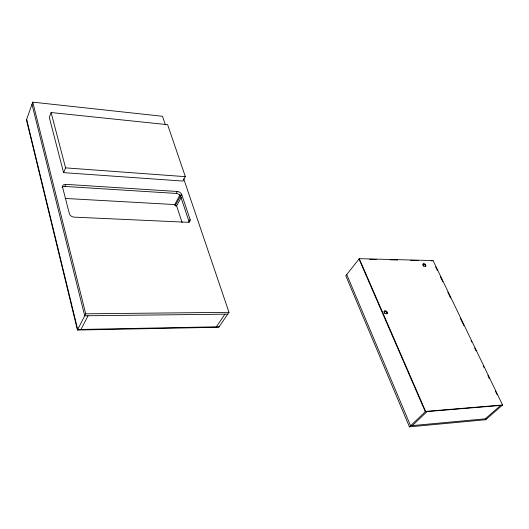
<?xml version="1.0" encoding="UTF-8"?>
<svg xmlns="http://www.w3.org/2000/svg" width="529" height="529" viewBox="0 0 529 529"><rect width="100%" height="100%" fill="white"/><g stroke="black" fill="none" stroke-linecap="round" stroke-linejoin="round"><path stroke-width="0.79" d="M165.412 124.877L162.496 116.287L32.758 102.143L26.45 119.918L77.426 330.043L218.788 327.259L228.997 312.328L183.695 178.769M51.108 112.532L49.283 117.392L63.599 172.646L182.955 181.07L185.348 176.66L167.627 124.679L51.108 112.532L65.57 167.872L63.599 172.646M62.045 187.451A4.206 2.857 22.8 0 1 64.875 186.446L65.755 184.35L177.334 191.485A3.862 2.552 28.9 0 1 181.751 194.593L190.056 219.436L188.959 221.36A3.908 2.645 29.6 0 1 189.078 222.491M77.426 330.043L85.718 313.816L32.758 102.143M80.99 329.448L88.039 315.76M64.875 186.446L176.276 193.429L177.334 191.485M180.158 194.646L174.735 204.558L175.145 205.801L176.62 205.88L181.282 197.396M175.145 205.801L180.574 195.889M188.959 221.36L180.693 196.537L181.751 194.593M216.335 326.823L224.937 314.18M359.284 258.681L345.794 275.748L409.439 426.857L485.682 419.728L502.55 404.989L433.059 260.572L359.284 258.681L425.633 411.41L409.439 426.857M433.059 260.572L431.135 260.857M412.309 425.607L427.048 411.582M485.324 418.829L500.646 405.419M486.878 418.684L410.583 425.766L346.746 274.538M425.633 411.41L502.55 404.989M502.206 405.293L425.303 411.727L359.012 259.025M219.125 326.77L77.697 329.514L26.655 119.336M227.754 314.147L84.706 315.8L31.991 104.306M85.718 313.816L228.997 312.328M369.665 259.296L376.271 259.468M390.151 259.818L397.616 260.01M410.643 260.341L418.135 260.526M65.14 198.441L175.39 204.597M65.57 167.872L185.348 176.66M435.638 266.854L437.423 270.577M440.287 276.528L442.793 281.739M447.805 292.16L450.668 298.111M460.329 318.213L463.907 325.652M471.068 340.537L471.782 342.025M474.645 347.983L476.08 350.958M483.235 365.843L483.956 367.331M487.89 375.517L489.318 378.5M495.409 391.149L497.194 394.872M386.487 311.462L387.466 313.704M176.461 205.404L182.121 222.636M65.755 184.35A4.212 2.857 22.9 0 0 62.587 187.187L69.385 213.742A4.272 2.969 23.1 0 0 74.232 217.141L187.557 222.279A3.915 2.645 29.6 0 0 190.056 219.436M176.276 193.429A3.855 2.552 28.9 0 1 180.693 196.537M384.755 313.452A1.779 1.157 40.9 0 1 384.431 313.122M384.021 312.375A1.779 1.157 40.9 0 1 385.879 311.422A1.779 1.157 40.9 0 1 386.613 313.922M423.941 266.371A1.653 0.998 40.4 0 1 423.59 266.127M423.279 265.822A1.653 0.998 40.4 0 1 422.869 265.148M422.942 264.288A1.653 0.998 40.4 0 1 424.833 264.56A1.653 0.998 40.4 0 1 425.481 266.398M384.319 312.037A1.779 1.157 40.9 0 0 386.911 313.585A1.779 1.157 40.9 0 0 386.177 311.085A1.779 1.157 40.9 0 0 384.319 312.037M423.16 264.817A1.653 0.998 40.4 0 0 425.567 266.232A1.653 0.998 40.4 0 0 424.767 263.978A1.653 0.998 40.4 0 0 423.16 264.817"/></g></svg>
